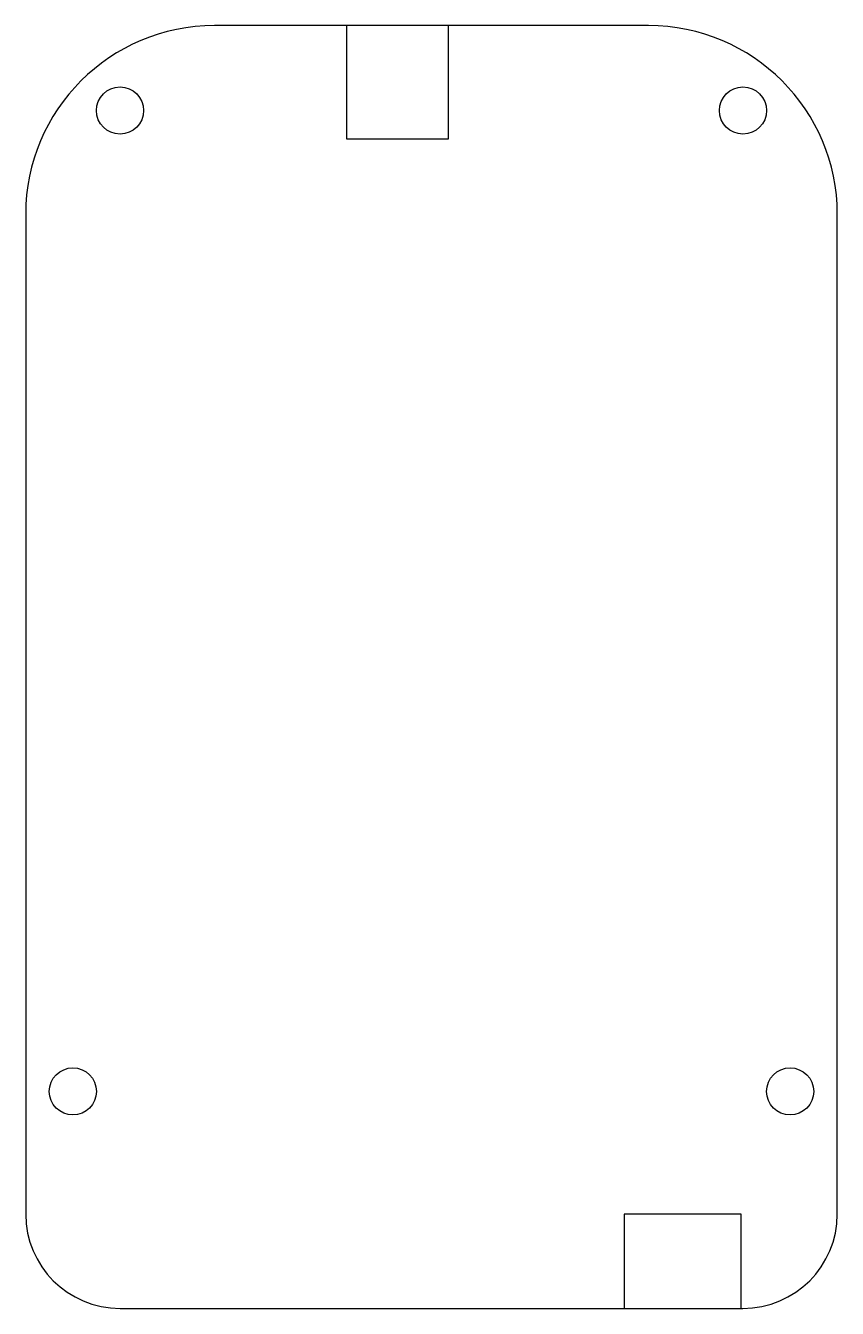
# Model space of a CAD drawing. Header units: inches. Extents: x 0 to 2.15, y 0 to 3.4.
import ezdxf

# ---------------------------------------------------------------- set-up
doc = ezdxf.new("R2010")
doc.units = ezdxf.units.IN
doc.layers.get('0').update_dxf_attribs({"lineweight": 25, "true_color": 0xffffff})

msp = doc.modelspace()

# ---------------------------------------------------------------- linework, layer by layer
for p, q in [((1.65, 3.4), (0.5, 3.4)), ((1.12, 3.4), (0.85, 3.4)), ((0.85, 3.4), (0.85, 3.1)), ((1.12, 3.1), (1.12, 3.4)), ((0.85, 3.1), (1.12, 3.1)), ((0, 2.9), (0, 0.25)), ((2.15, 0.25), (2.15, 2.9)), ((1.895, 0.25), (1.585, 0.25)), ((1.585, 0.25), (1.585, 0)), ((1.895, 0), (1.895, 0.25)), ((0.25, 0), (1.9, 0)), ((1.585, 0), (1.895, 0))]:
    msp.add_line(p, q)
for centre in [(0.25, 3.175), (1.9, 3.175), (0.125, 0.575), (2.025, 0.575)]:
    msp.add_circle(centre, 0.0625)
for centre, radius, start, end in [((0.5, 2.9), 0.5, 90, 180), ((1.65, 2.9), 0.5, 0, 90), ((0.25, 0.25), 0.25, 180, 270), ((1.9, 0.25), 0.25, 270, 0)]:
    msp.add_arc(centre, radius, start, end)

doc.saveas('drawing.dxf')
